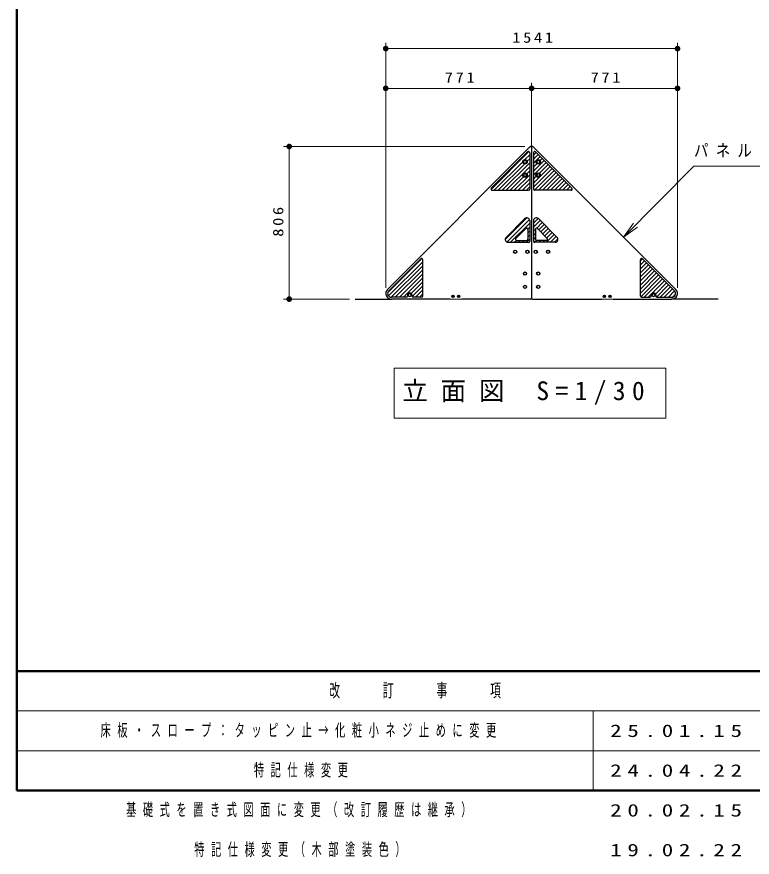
# Model space of a CAD drawing. Units: millimetres on the paper, scale 1:30. Extents: x -385 to 0, y -12 to 267.
# Drawn here: x -385 to -255.5, y -11.7 to 136.2 of the extents above; entities that cross this region are included whole.
import ezdxf

# ---------------------------------------------------------------- set-up
doc = ezdxf.new("R2010")
doc.units = ezdxf.units.MM
doc.linetypes.add('USER1', pattern=[4.5, 2.5, -2])
doc.layers.add('1_30', color=4, linetype='Continuous', lineweight=13)
doc.layers.add('LY_3', color=7, linetype='Continuous', lineweight=13)
doc.layers.add('LY_4', color=7, linetype='Continuous')
doc.styles.add('ＭＳ ゴシック', font='')
doc.styles.get('ＭＳ ゴシック').set_extended_font_data('MS Gothic')

# ---------------------------------------------------------------- blocks, each defined once
blk = doc.blocks.new('filled_dot')
at = {"color": 0, "linetype": 'Continuous', "lineweight": -2, "const_width": 1.25}
blk.add_lwpolyline([(-0.625, 0, 1), (0.625, 0, 1)], format="xyb", close=True, dxfattribs=at)

msp = doc.modelspace()

# ---------------------------------------------------------------- linework, layer by layer
at = {"layer": '1_30', "color": 7}
for p, q in [((-320.027, 124.609), (-320.027, 131.609)), ((-320.027, 130.609), (-268.644, 130.609)), ((-268.644, 124.609), (-268.644, 131.609)), ((-320.027, 88.503), (-320.027, 124.609)), ((-294.335, 113.401), (-294.335, 124.609)), ((-294.335, 113.401), (-294.335, 124.609)), ((-268.644, 88.503), (-268.644, 124.609)), ((-320.027, 123.609), (-294.335, 123.609)), ((-294.335, 123.609), (-268.644, 123.609)), ((-295.502, 113.373), (-338.027, 113.373)), ((-337.027, 86.503), (-337.027, 113.373)), ((-278.139, 97.412), (-276.382, 99.895)), ((-278.139, 97.412), (-276.027, 99.543)), ((-275.672, 99.191), (-278.139, 97.412)), ((-326.417, 86.503), (-338.027, 86.503)), ((-318.513, 74.368), (-318.513, 65.568)), ((-270.713, 74.368), (-318.513, 74.368)), ((-270.713, 65.568), (-270.713, 74.368)), ((-318.513, 65.568), (-270.713, 65.568))]:
    msp.add_line(p, q, dxfattribs=at)
at = {"layer": '1_30', "lineweight": 25}
for p, q in [((-294.62, 113.324), (-319.734, 88.21)), ((-294.335, 113.206), (-294.335, 86.669)), ((-294.335, 113.206), (-294.335, 86.669)), ((-294.051, 113.324), (-268.937, 88.21)), ((-295.039, 112.434), (-301.433, 106.039)), ((-294.669, 112.281), (-294.669, 105.886)), ((-294.002, 112.281), (-294.002, 105.886)), ((-293.632, 112.434), (-287.238, 106.039)), ((-301.28, 105.669), (-294.885, 105.669)), ((-287.391, 105.669), (-293.785, 105.669)), ((-298.839, 97.356), (-295.522, 100.673)), ((-289.832, 97.356), (-293.148, 100.673)), ((-294.669, 100.319), (-294.669, 96.719)), ((-294.002, 100.319), (-294.002, 96.719)), ((-297.104, 97.206), (-295.372, 98.938)), ((-295.002, 98.784), (-295.002, 97.053)), ((-293.669, 98.784), (-293.669, 97.053)), ((-291.567, 97.206), (-293.299, 98.938)), ((-298.485, 96.503), (-294.885, 96.503)), ((-296.95, 96.836), (-295.219, 96.836)), ((-290.185, 96.503), (-293.785, 96.503)), ((-291.72, 96.836), (-293.452, 96.836)), ((-313.872, 93.601), (-319.498, 87.974)), ((-313.502, 87.053), (-313.502, 93.447)), ((-275.169, 87.053), (-275.169, 93.447)), ((-274.799, 93.601), (-269.172, 87.974)), ((-316.417, 86.836), (-319.027, 86.836)), ((-308.702, 86.503), (-319.027, 86.503)), ((-316.201, 87.198), (-316.201, 87.053)), ((-315.401, 87.198), (-315.401, 87.053)), ((-313.719, 86.836), (-315.184, 86.836)), ((-294.502, 86.503), (-306.635, 86.503)), ((-294.169, 86.503), (-282.035, 86.503)), ((-279.969, 86.503), (-269.644, 86.503)), ((-274.952, 86.836), (-273.487, 86.836)), ((-273.27, 87.198), (-273.27, 87.053)), ((-272.47, 87.198), (-272.47, 87.053)), ((-272.253, 86.836), (-269.644, 86.836))]:
    msp.add_line(p, q, dxfattribs=at)
at = {"layer": '1_30', "color": 2}
for p, q in [((-301.483, 105.811), (-294.81, 112.484)), ((-295.517, 111.069), (-294.669, 111.918)), ((-295.114, 110.766), (-294.669, 111.211)), ((-294.002, 111.877), (-293.539, 112.341)), ((-294.002, 111.17), (-293.185, 111.987)), ((-294.002, 110.463), (-292.832, 111.633)), ((-292.849, 110.909), (-292.478, 111.28)), ((-300.917, 105.669), (-295.902, 110.685)), ((-300.21, 105.669), (-295.598, 110.281)), ((-299.503, 105.669), (-294.669, 110.504)), ((-298.796, 105.669), (-294.669, 109.796)), ((-294.002, 109.049), (-292.125, 110.926)), ((-294.002, 108.342), (-291.771, 110.573)), ((-294.002, 109.756), (-293.409, 110.349)), ((-294.002, 106.928), (-291.064, 109.866)), ((-294.002, 106.22), (-290.71, 109.512)), ((-292.96, 108.677), (-291.417, 110.219)), ((-298.088, 105.669), (-295.742, 108.016)), ((-297.381, 105.669), (-294.669, 108.382)), ((-295.182, 108.576), (-294.669, 109.089)), ((-294.002, 107.635), (-293.51, 108.127)), ((-293.839, 105.676), (-290.357, 109.159)), ((-293.139, 105.669), (-290.003, 108.805)), ((-292.432, 105.669), (-289.65, 108.451)), ((-291.725, 105.669), (-289.296, 108.098)), ((-296.674, 105.669), (-294.669, 107.675)), ((-295.967, 105.669), (-294.669, 106.968)), ((-291.017, 105.669), (-288.943, 107.744)), ((-290.31, 105.669), (-288.589, 107.391)), ((-289.603, 105.669), (-288.235, 107.037)), ((-288.896, 105.669), (-287.882, 106.684)), ((-295.26, 105.669), (-294.669, 106.261)), ((-288.189, 105.669), (-287.528, 106.33)), ((-287.482, 105.669), (-287.188, 105.963)), ((-298.985, 96.995), (-295.16, 100.819)), ((-294.002, 99.856), (-293.167, 100.691)), ((-298.714, 96.558), (-294.724, 100.548)), ((-298.063, 96.503), (-294.669, 99.897)), ((-295.011, 98.847), (-294.669, 99.19)), ((-294.002, 99.149), (-292.813, 100.338)), ((-293.443, 99.001), (-292.46, 99.984)), ((-293.049, 98.688), (-292.106, 99.631)), ((-292.696, 98.334), (-291.753, 99.277)), ((-295.002, 98.149), (-294.669, 98.483)), ((-295.002, 97.442), (-294.669, 97.776)), ((-294.002, 98.442), (-293.669, 98.776)), ((-294.002, 97.735), (-293.669, 98.068)), ((-292.342, 97.981), (-291.399, 98.924)), ((-291.988, 97.627), (-291.046, 98.57)), ((-291.699, 96.503), (-290.339, 97.863)), ((-291.635, 97.274), (-290.692, 98.217)), ((-297.356, 96.503), (-297.013, 96.845)), ((-296.649, 96.503), (-296.315, 96.836)), ((-295.941, 96.503), (-295.608, 96.836)), ((-295.234, 96.503), (-294.669, 97.068)), ((-294.002, 97.028), (-293.669, 97.361)), ((-293.818, 96.505), (-293.484, 96.839)), ((-293.113, 96.503), (-292.78, 96.836)), ((-292.406, 96.503), (-292.073, 96.836)), ((-290.992, 96.503), (-289.985, 97.51)), ((-290.285, 96.503), (-289.694, 97.094)), ((-319.685, 87.608), (-313.643, 93.65)), ((-275.169, 93.234), (-274.8, 93.602)), ((-275.169, 92.527), (-274.447, 93.249)), ((-319.526, 87.061), (-313.502, 93.084)), ((-319.043, 86.836), (-313.502, 92.377)), ((-275.169, 91.82), (-274.093, 92.895)), ((-275.169, 91.113), (-273.74, 92.542)), ((-275.169, 90.406), (-273.386, 92.188)), ((-275.169, 89.698), (-273.033, 91.834)), ((-318.336, 86.836), (-313.502, 91.67)), ((-317.629, 86.836), (-313.502, 90.963)), ((-316.922, 86.836), (-313.502, 90.256)), ((-275.169, 88.991), (-272.679, 91.481)), ((-275.169, 88.284), (-272.326, 91.127)), ((-275.169, 87.577), (-271.972, 90.774)), ((-275.121, 86.917), (-271.618, 90.42)), ((-315.545, 87.506), (-313.502, 89.549)), ((-315.381, 86.963), (-313.502, 88.842)), ((-274.495, 86.836), (-271.265, 90.067)), ((-273.096, 87.528), (-270.911, 89.713)), ((-272.522, 87.395), (-270.558, 89.36)), ((-272.351, 86.859), (-270.204, 89.006)), ((-314.8, 86.836), (-313.502, 88.135)), ((-314.093, 86.836), (-313.502, 87.428)), ((-273.788, 86.836), (-273.2, 87.425)), ((-271.667, 86.836), (-269.851, 88.652)), ((-270.96, 86.836), (-269.497, 88.299)), ((-270.253, 86.836), (-269.144, 87.944)), ((-269.537, 86.845), (-268.986, 87.396))]:
    msp.add_line(p, q, dxfattribs=at)
at = {"layer": '1_30', "color": 7, "lineweight": 25}
for p, q in [((-325.417, 86.503), (-319.027, 86.503)), ((-261.504, 86.503), (-269.644, 86.503))]:
    msp.add_line(p, q, dxfattribs=at)
at = {"layer": '1_30', "linetype": 'USER1'}
for p, q in [((-306.635, 86.503), (-308.702, 86.503)), ((-282.035, 86.503), (-279.969, 86.503))]:
    msp.add_line(p, q, dxfattribs=at)
at = {"layer": '1_30'}
for p, q in [((-308.246, 87.003), (-308.207, 87.069)), ((-308.207, 86.936), (-308.246, 87.003)), ((-308.207, 87.069), (-308.13, 87.069)), ((-308.13, 86.936), (-308.207, 86.936)), ((-308.13, 87.069), (-308.092, 87.003)), ((-308.092, 87.003), (-308.13, 86.936)), ((-307.207, 87.069), (-307.246, 87.003)), ((-307.246, 87.003), (-307.207, 86.936)), ((-307.13, 87.069), (-307.207, 87.069)), ((-307.207, 86.936), (-307.13, 86.936)), ((-307.092, 87.003), (-307.13, 87.069)), ((-307.13, 86.936), (-307.092, 87.003)), ((-281.579, 87.003), (-281.541, 87.069)), ((-281.541, 86.936), (-281.579, 87.003)), ((-281.541, 87.069), (-281.464, 87.069)), ((-281.464, 86.936), (-281.541, 86.936)), ((-281.464, 87.069), (-281.425, 87.003)), ((-281.425, 87.003), (-281.464, 86.936)), ((-280.541, 87.069), (-280.579, 87.003)), ((-280.579, 87.003), (-280.541, 86.936)), ((-280.464, 87.069), (-280.541, 87.069)), ((-280.541, 86.936), (-280.464, 86.936)), ((-280.425, 87.003), (-280.464, 87.069)), ((-280.464, 86.936), (-280.425, 87.003))]:
    msp.add_line(p, q, dxfattribs=at)
at = {"layer": '1_30', "color": 7}
msp.add_lwpolyline([(-278.139, 97.412), (-265.741, 109.918), (-232.741, 109.918)], dxfattribs=at)
at = {"layer": '1_30', "lineweight": 25}
for centre in [(-295.502, 110.669), (-293.169, 110.669), (-295.502, 108.336), (-293.169, 108.336)]:
    msp.add_circle(centre, 0.4, dxfattribs=at)
at = {"layer": '1_30', "color": 232, "lineweight": 25}
for centre in [(-295.502, 110.669), (-293.169, 110.669), (-295.502, 108.336), (-293.169, 108.336), (-297.235, 94.836), (-295.069, 94.836), (-293.602, 94.836), (-291.435, 94.836), (-295.502, 91.003), (-293.169, 91.003), (-295.502, 88.669), (-293.169, 88.669), (-315.801, 87.198), (-272.87, 87.198)]:
    msp.add_circle(centre, 0.283, dxfattribs=at)
at = {"layer": '1_30', "color": 232}
for centre in [(-295.502, 110.669), (-293.169, 110.669), (-295.502, 108.336), (-293.169, 108.336), (-297.235, 94.836), (-295.069, 94.836), (-293.602, 94.836), (-291.435, 94.836), (-295.502, 91.003), (-293.169, 91.003), (-295.502, 88.669), (-293.169, 88.669), (-315.801, 87.198), (-272.87, 87.198)]:
    msp.add_circle(centre, 0.217, dxfattribs=at)
at = {"layer": '1_30', "color": 7, "lineweight": 25}
for centre in [(-308.169, 87.003), (-307.169, 87.003), (-281.502, 87.003), (-280.502, 87.003)]:
    msp.add_circle(centre, 0.208, dxfattribs=at)
at = {"layer": '1_30', "color": 3, "lineweight": 25}
for centre in [(-308.169, 87.003), (-307.169, 87.003), (-281.502, 87.003), (-280.502, 87.003)]:
    msp.add_circle(centre, 0.175, dxfattribs=at)
at = {"layer": '1_30'}
for centre, radius in [((-308.169, 87.003), 0.136), ((-308.169, 87.003), 0.077), ((-307.169, 87.003), 0.136), ((-307.169, 87.003), 0.077), ((-281.502, 87.003), 0.136), ((-281.502, 87.003), 0.077), ((-280.502, 87.003), 0.136), ((-280.502, 87.003), 0.077)]:
    msp.add_circle(centre, radius, dxfattribs=at)
at = {"layer": '1_30', "lineweight": 25}
for centre, radius, start, end in [((-294.885, 112.281), 0.217, 0, 135), ((-294.502, 113.206), 0.167, 0, 135), ((-294.169, 113.206), 0.167, 45, 180), ((-293.785, 112.281), 0.217, 45, 180), ((-301.28, 105.886), 0.217, 135, 270), ((-294.885, 105.886), 0.217, 270, 0), ((-293.785, 105.886), 0.217, 180, 270), ((-287.391, 105.886), 0.217, 270, 45), ((-295.169, 100.319), 0.5, 0, 135), ((-293.502, 100.319), 0.5, 45, 180), ((-295.219, 98.784), 0.217, 0, 135), ((-293.452, 98.784), 0.217, 45, 180), ((-298.485, 97.003), 0.5, 135, 270), ((-296.95, 97.053), 0.217, 135, 270), ((-295.219, 97.053), 0.217, 270, 0), ((-294.885, 96.719), 0.217, 270, 0), ((-293.785, 96.719), 0.217, 180, 270), ((-293.452, 97.053), 0.217, 180, 270), ((-291.72, 97.053), 0.217, 270, 45), ((-290.185, 97.003), 0.5, 270, 45), ((-313.719, 93.447), 0.217, 0, 135), ((-274.952, 93.447), 0.217, 45, 180), ((-319.027, 87.503), 1, 135, 270), ((-319.027, 87.503), 0.667, 135, 270), ((-315.801, 87.198), 0.4, 0, 180), ((-272.87, 87.198), 0.4, 0, 180), ((-269.644, 87.503), 1, 270, 45), ((-269.644, 87.503), 0.667, 270, 45), ((-316.417, 87.053), 0.217, 270, 0), ((-315.184, 87.053), 0.217, 180, 270), ((-313.719, 87.053), 0.217, 270, 0), ((-294.502, 86.669), 0.167, 270, 0), ((-294.169, 86.669), 0.167, 180, 270), ((-274.952, 87.053), 0.217, 180, 270), ((-273.487, 87.053), 0.217, 270, 0), ((-272.253, 87.053), 0.217, 180, 270)]:
    msp.add_arc(centre, radius, start, end, dxfattribs=at)
at = {"layer": '1_30', "linetype": 'USER1'}
for centre, start, end in [((-317.089, 87.187), 296.85247, 297), ((-271.582, 87.187), 243, 243.14753)]:
    msp.add_arc(centre, 0.767, start, end, dxfattribs=at)
at = {"layer": '1_30', "color": 2, "linetype": 'USER1'}
for centre, start, end in [((-317.089, 87.187), 296.85247, 297), ((-271.582, 87.187), 243, 243.14753)]:
    msp.add_arc(centre, 0.767, start, end, dxfattribs=at)
at = {"layer": 'LY_3', "lineweight": 50}
for p, q in [((-385, 267), (-385, 0)), ((-385, 21), (0, 21)), ((-385, 0), (0, 0))]:
    msp.add_line(p, q, dxfattribs=at)
at = {"layer": 'LY_3'}
for p, q in [((-385, 14), (-243.5, 14)), ((-283.5, 14), (-283.5, 0)), ((-385, 7), (-243.5, 7))]:
    msp.add_line(p, q, dxfattribs=at)

# ---------------------------------------------------------------- block references
at = {"layer": '1_30', "color": 7, "xscale": 0.4, "yscale": 0.4}
for p in [(-320.027, 130.609), (-320.027, 123.609), (-294.335, 123.609)]:
    msp.add_blockref('filled_dot', p, dxfattribs=at)
for p, rotation in [((-268.644, 130.609), 180), ((-294.335, 123.609), 180), ((-268.644, 123.609), 180), ((-337.027, 113.373), 270), ((-337.027, 86.503), 90)]:
    msp.add_blockref('filled_dot', p, dxfattribs=dict(at, rotation=rotation))

# ---------------------------------------------------------------- texts
at = {"layer": '1_30', "color": 7, "style": 'ＭＳ ゴシック'}
for s, insert, char_height, attachment_point in [('\\T1.33;\\W1.15;1541', (-293.914, 131.609), 1.833, 8), ('\\T1.33;\\W1.15;771', (-306.764, 124.609), 1.833, 8), ('\\T1.33;\\W1.15;771', (-281.073, 124.609), 1.833, 8), ('\\T1.5;\\W0.85;パネル：PE板\u300019t', (-265.741, 112.568), 2.199, 4), ('\\T1.5;立面図\\~S=1/30', (-317.113, 69.968), 3.299, 4)]:
    msp.add_mtext(s, dxfattribs=dict(at, insert=insert, char_height=char_height, attachment_point=attachment_point))
at = {"layer": '1_30', "color": 7, "insert": (-338.027, 100.353), "char_height": 1.833, "attachment_point": 8, "rotation": 90, "style": 'ＭＳ ゴシック'}
msp.add_mtext('\\T1.33;\\W1.15;806', dxfattribs=at)
at = {"layer": 'LY_3', "color": 4, "insert": (-314.25, 17.5), "char_height": 2.346, "attachment_point": 5, "style": 'ＭＳ ゴシック'}
msp.add_mtext('\\T1.64;\\W0.6;改\u3000\u3000訂\u3000\u3000事\u3000\u3000項', dxfattribs=at)
at = {"layer": 'LY_4', "char_height": 2.199, "attachment_point": 4, "style": 'ＭＳ ゴシック'}
for s, insert in [('\\T1.64;\\W0.6;床板・スロープ：タッピン止→化粧小ネジ止めに変更', (-370.25, 10.5)), ('\\T1.5;\\W1.35;25.01.15', (-280.5, 10.5)), ('\\T1.64;\\W0.6;特記仕様変更', (-343.25, 3.5)), ('\\T1.5;\\W1.35;24.04.22', (-280.5, 3.5)), ('\\T1.64;\\W0.6;基礎式を置き式図面に変更（改訂履歴は継承）', (-365.75, -3.5)), ('\\T1.5;\\W1.35;20.02.15', (-280.5, -3.5)), ('\\T1.64;\\W0.6;特記仕様変更（木部塗装色）', (-353.75, -10.5)), ('\\T1.5;\\W1.35;19.02.22', (-280.5, -10.5))]:
    msp.add_mtext(s, dxfattribs=dict(at, insert=insert))

doc.saveas('drawing.dxf')
